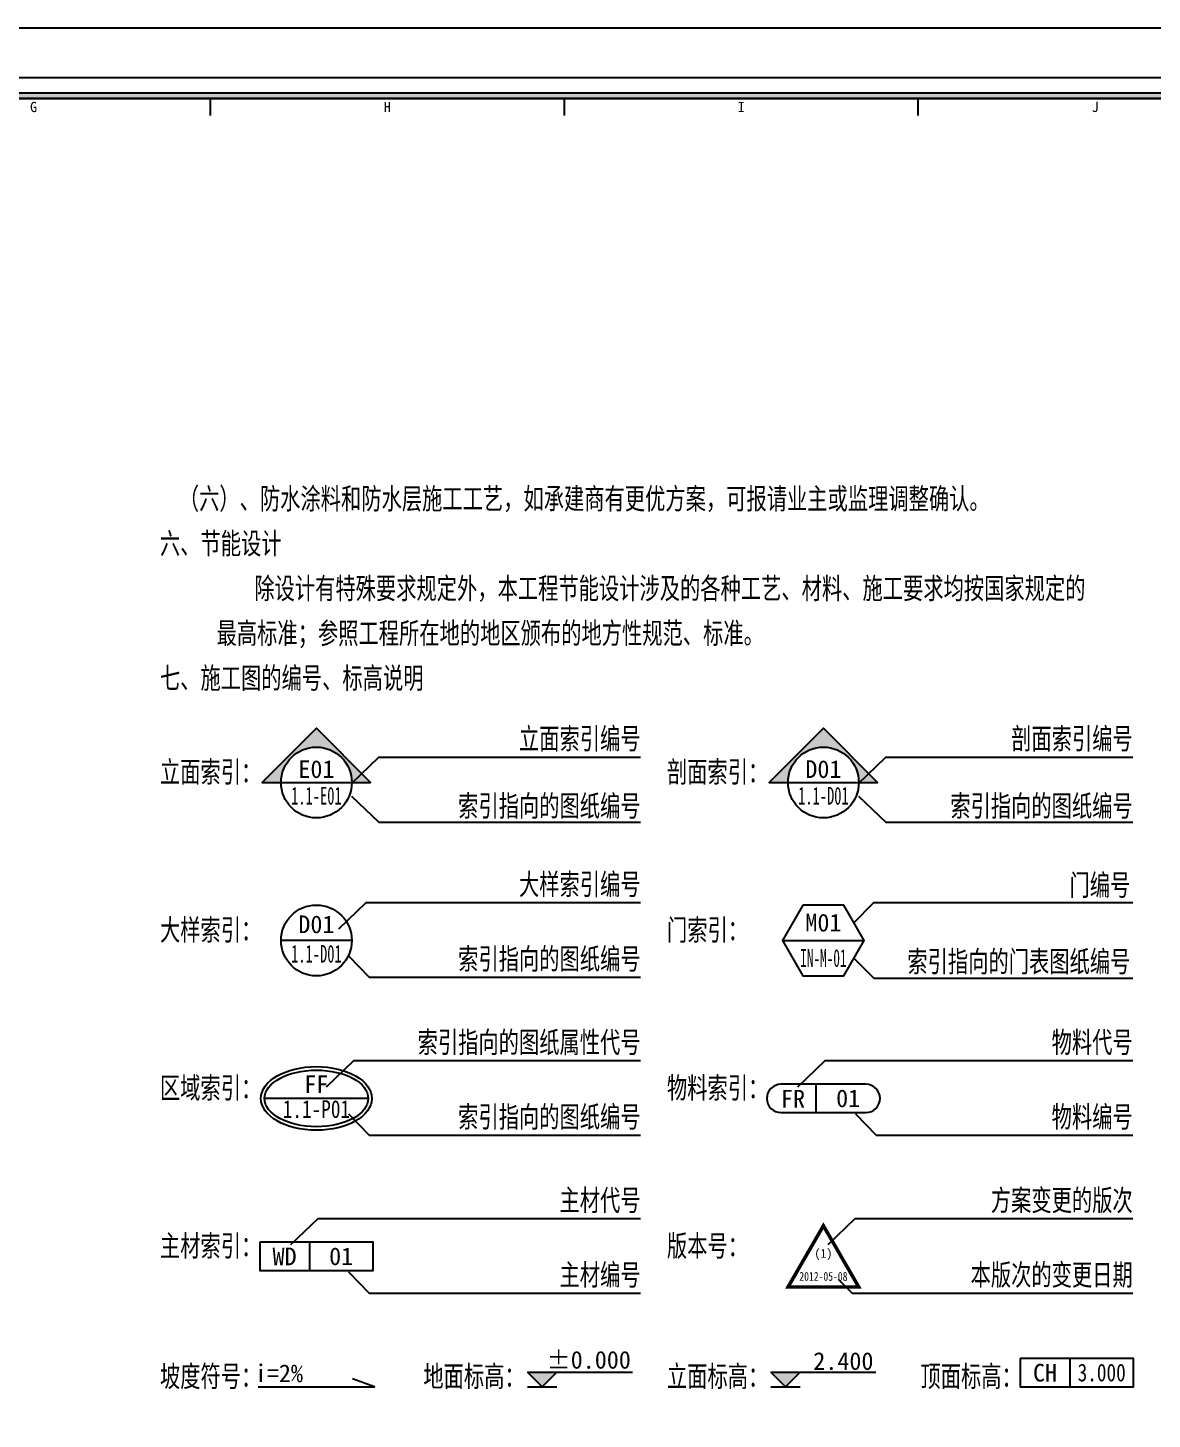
# Model space of a CAD drawing. Header units: millimetres. Extents: x -114775 to 228300, y -175499 to 108657.
# Drawn here: x -96360 to -88417, y -65135 to -55309 of the extents above; entities that cross this region are included whole.
import ezdxf
from ezdxf.enums import TextEntityAlignment as Align

# ---------------------------------------------------------------- set-up
doc = ezdxf.new("R2010")
doc.units = ezdxf.units.MM
doc.header["$LTSCALE"] = 1000
doc.layers.get('0').update_dxf_attribs({"linetype": 'CONTINUOUS'})
doc.layers.add('DEFPOINTS(视图框)', color=251, linetype='CONTINUOUS', plot=False)
doc.layers.add('W-图框', color=251, linetype='CONTINUOUS')
doc.layers.add('W-文字', color=35, linetype='CONTINUOUS')
doc.styles.add('A2图框$0$ZZ', font='simhei.ttf')
doc.styles.add('NAME-1', font='simhei.ttf')
doc.styles.add('WORD-1', font='', dxfattribs={"width": 0.7})
doc.styles.add('WORD-2', font='simhei.ttf')
doc.styles.add('WORD-3', font='')
doc.styles.get('WORD-1').set_extended_font_data('FangSong_GB2312')
doc.styles.get('WORD-3').set_extended_font_data('SimSun')

# ---------------------------------------------------------------- blocks, each defined once
blk = doc.blocks.new('物料索引')
at = {"color": 1}
blk.add_line((7, -2), (7, 2), dxfattribs=at)
at = {"color": 4}
for points in [[(14, 2), (2, 2)], [(2, -2), (14, -2)]]:
    blk.add_lwpolyline(points, dxfattribs=at)
for centre, start, end in [((2, 0), 90, 270), ((14, 0), 270, 90)]:
    blk.add_arc(centre, 2, start, end, dxfattribs=at)
at = {"color": 2, "ltscale": 20, "style": 'NAME-1'}
for tag, p in [('FR', (3.7, -0.04)), ('01', (11.5, 0))]:
    blk.add_attdef(tag, text='', height=2.5, dxfattribs=at).set_placement(p, align=Align.MIDDLE)
at = {"color": 35, "ltscale": 0.5, "style": 'WORD-1', "width": 0.7}
blk.add_attdef('多人沙发', (0, -6.36), '', height=2.5, dxfattribs=at)
blk = doc.blocks.new('区域索引')
at = {"color": 1}
blk.add_line((15.17, 0), (0.5, 0), dxfattribs=at)
at = {"color": 4}
blk.add_ellipse((7.83, 0), major_axis=(-7.83, 0), ratio=0.574468, dxfattribs=at)
at = {"color": 1}
blk.add_ellipse((7.83, 0), major_axis=(7.33, 0), ratio=0.545455, dxfattribs=at)
at = {"color": 2, "ltscale": 20, "style": 'NAME-1'}
blk.add_attdef('1', text='', height=2.5, dxfattribs=at).set_placement((7.83, 2), align=Align.MIDDLE)
at = {"color": 2, "ltscale": 20, "style": 'NAME-1', "width": 0.8}
blk.add_attdef('1F.1P.01', text='', height=2.5, dxfattribs=at).set_placement((7.83, -1.52), align=Align.MIDDLE)
blk = doc.blocks.new('顶面标高')
at = {"color": 1}
blk.add_line((7, 2), (7, -2), dxfattribs=at)
at = {"color": 4}
blk.add_lwpolyline([(0, 2), (0, -2), (16, -2), (16, 2)], close=True, dxfattribs=at)
at = {"color": 2, "ltscale": 20, "style": 'NAME-1'}
blk.add_attdef('CH', text='', height=2.5, dxfattribs=at).set_placement((3.5, 0), align=Align.MIDDLE)
at = {"color": 2, "ltscale": 20, "style": 'NAME-1', "width": 0.8}
blk.add_attdef('3.000', text='', height=2.5, dxfattribs=at).set_placement((11.5, 0), align=Align.MIDDLE)
blk = doc.blocks.new('立面标高11')
at = {"ltscale": 0.5}
h = blk.add_hatch(color=2, dxfattribs=at)
h.dxf.hatch_style = 1
h.paths.add_polyline_path([(2.08, 2.08), (-2.08, 2.08), (0, 0)])
at = {"color": 2}
for p, q in [((0, 0), (-2.08, 2.08)), ((-2.08, 2.08), (12.78, 2.08)), ((0, 0), (2.08, 2.08)), ((-2.08, 0), (2.08, 0))]:
    blk.add_line(p, q, dxfattribs=at)
at = {"color": 2, "ltscale": 20, "style": 'NAME-1'}
blk.add_attdef('2.400', text='', height=2.5, dxfattribs=at).set_placement((12.42, 2.39), align=Align.RIGHT)
blk = doc.blocks.new('地面标高')
at = {"ltscale": 0.5}
h = blk.add_hatch(color=2, dxfattribs=at)
h.dxf.hatch_style = 1
h.paths.add_polyline_path([(2.08, 2.08), (-2.08, 2.08), (0, 0)])
at = {"color": 2}
for p, q in [((0, 0), (-2.08, 2.08)), ((-2.08, 2.08), (12.78, 2.08)), ((0, 0), (2.08, 2.08)), ((-2.08, 0), (2.08, 0))]:
    blk.add_line(p, q, dxfattribs=at)
at = {"color": 2, "ltscale": 20, "style": 'NAME-1'}
blk.add_attdef('±0.000', text='', height=2.5, dxfattribs=at).set_placement((12.53, 2.57), align=Align.RIGHT)
blk = doc.blocks.new('*U108')
blk.add_hatch(color=1).paths.add_polyline_path([(0, 7.66), (-7.66, 0), (-5, 0, -1), (5, 0), (7.66, 0)])
at = {"color": 1}
blk.add_line((-5, 0), (5, 0), dxfattribs=at)
blk.add_lwpolyline([(5, 0), (7.66, 0), (0, 7.66), (-7.66, 0), (-5, 0)], dxfattribs=at)
at = {"color": 4}
blk.add_circle((0, 0), 5, dxfattribs=at)
at = {"color": 2, "style": 'NAME-1'}
blk.add_attdef('E1', text='', height=2.5, dxfattribs=at).set_placement((0, 1.87), align=Align.MIDDLE)
at = {"color": 2, "style": 'NAME-1', "width": 0.6}
blk.add_attdef('1.1-E01', text='', height=2.5, dxfattribs=at).set_placement((0, -3.12), align=Align.CENTER)
blk = doc.blocks.new('门表索引')
at = {"color": 1}
blk.add_line((0, 0), (11.55, 0), dxfattribs=at)
at = {"color": 4}
blk.add_lwpolyline([(2.89, 5), (0, 0), (2.89, -5), (8.66, -5), (11.55, 0), (8.66, 5)], close=True, dxfattribs=at)
at = {"color": 2, "ltscale": 20, "style": 'NAME-1', "width": 0.6}
for tag, p in [('DR1024', (5.77, 2.5)), ('DT-101', (5.77, -2.5))]:
    blk.add_attdef(tag, text='', height=2.5, dxfattribs=at).set_placement(p, align=Align.MIDDLE)
blk = doc.blocks.new('大样索引')
at = {"color": 1}
blk.add_line((10, 0), (0, 0), dxfattribs=at)
at = {"color": 4}
blk.add_circle((5, 0), 5, dxfattribs=at)
at = {"color": 2, "ltscale": 20, "style": 'NAME-1'}
blk.add_attdef('D01', text='', height=2.5, dxfattribs=at).set_placement((5, 2.26), align=Align.MIDDLE)
at = {"color": 2, "ltscale": 20, "style": 'NAME-1', "width": 0.6}
blk.add_attdef('D-1-01', text='', height=2.5, dxfattribs=at).set_placement((5, -1.9), align=Align.MIDDLE)
blk = doc.blocks.new('材料索引')
at = {"color": 1}
blk.add_line((7, 2), (7, -2), dxfattribs=at)
at = {"color": 4}
blk.add_lwpolyline([(0, 2), (0, -2), (16, -2), (16, 2)], close=True, dxfattribs=at)
at = {"color": 2, "ltscale": 20, "style": 'NAME-1'}
for tag, p in [('WD', (3.5, 0)), ('01', (11.5, 0))]:
    blk.add_attdef(tag, text='', height=2.5, dxfattribs=at).set_placement(p, align=Align.MIDDLE)
at = {"color": 35, "ltscale": 0.5, "style": 'WORD-1', "width": 0.7}
blk.add_attdef('木饰面', (0, -5.97), '', height=2.5, dxfattribs=at)
blk = doc.blocks.new('版本号')
at = {"color": 4, "const_width": 1}
blk.add_lwpolyline([(-10, 17.32), (0, 0), (-20, 0)], close=True, dxfattribs=at)
at = {"color": 2, "style": 'NAME-1'}
blk.add_attdef('(1)', text='', height=2.5, dxfattribs=at).set_placement((-10, 9.32), align=Align.MIDDLE)
at = {"color": 2, "style": 'NAME-1', "width": 0.8}
blk.add_attdef('2012-05-08', text='', height=2.5, dxfattribs=at).set_placement((-10, 3), align=Align.MIDDLE)
blk = doc.blocks.new('*U103')
at = {"color": 2}
blk.add_lwpolyline([(0, 0), (16.43, 0), (13.34, 1.11)], dxfattribs=at)
at = {"color": 2, "ltscale": 20, "style": 'NAME-1'}
blk.add_attdef('I=2%', text='', height=2.5, dxfattribs=at).set_placement((2.92, 1.97), align=Align.MIDDLE)
blk = doc.blocks.new('A2 图框')
at = {"layer": 'W-图框', "ltscale": 0.5}
h = blk.add_hatch(color=161, dxfattribs=at)
h.paths.add_polyline_path([(-562, 403), (-3, 403), (-3, 3), (-562, 3)], flags=16)
h.paths.add_polyline_path([(-562.8, 403.8), (-2.2, 403.8), (-2.2, 2.2), (-562.8, 2.2)])
at = {"layer": 'W-图框', "color": 7}
for p, q in [((-211.9, 400.6), (-211.9, 403)), ((-161.9, 400.6), (-161.9, 403)), ((-111.9, 400.6), (-111.9, 403))]:
    blk.add_line(p, q, dxfattribs=at)
at = {"layer": 'W-图框', "color": 251, "ltscale": 0.01}
for points in [[(-587, 413), (7, 413), (7, -7), (-587, -7)], [(-580, 406), (0, 406), (0, 0), (-580, 0)]]:
    blk.add_lwpolyline(points, close=True, dxfattribs=at)
at = {"layer": 'W-图框', "color": 161, "ltscale": 0.5}
for points in [[(-562.8, 403.8), (-2.2, 403.8), (-2.2, 2.2), (-562.8, 2.2)], [(-562, 403), (-3, 403), (-3, 3), (-562, 3)]]:
    blk.add_lwpolyline(points, close=True, dxfattribs=at)
at = {"layer": 'W-图框', "color": 161, "linetype": 'ByBlock'}
blk.add_lwpolyline([(-562, 403), (-562, 3), (-61, 3), (-61, 403)], close=True, dxfattribs=at)
at = {"layer": 'W-图框', "lineweight": 0, "ltscale": 150, "style": 'A2图框$0$ZZ'}
for s, p in [('G', (-236.9, 401.82)), ('H', (-186.9, 401.82)), ('I', (-136.9, 401.82)), ('J', (-86.9, 401.82))]:
    blk.add_text(s, height=1.45, dxfattribs=at).set_placement(p, align=Align.MIDDLE)
at = {"layer": 'W-图框', "color": 35, "lineweight": 0, "style": 'WORD-3', "width": 0.65}
blk.add_attdef('建设单位', text='', height=3, dxfattribs=at).set_placement((-32, 300.49), align=Align.MIDDLE)
at = {"layer": 'W-图框', "color": 35, "ltscale": 1000, "style": 'WORD-2'}
for tag, height, width, p in [('项目名称英文翻译', 3.5, 0.8, (-21.14, 246.28)), ('项目名称', 7, 0.7, (-41.38, 246.28)), ('项目名称', 7, 0.7, (-30.73, 246.28))]:
    blk.add_attdef(tag, text='', height=height, rotation=90, dxfattribs=dict(at, width=width)).set_placement(p, align=Align.MIDDLE)
at = {"layer": 'W-图框', "color": 35, "lineweight": 0, "style": 'WORD-2'}
for tag, p in [('2013.01.01', (-41.46, 176)), ('2013.03.01', (-13.42, 176)), ('2013.05.01', (-41.46, 169)), ('2013.06.01', (-13.42, 169)), ('2013.08.01', (-41.46, 162)), ('2013.09.01', (-13.42, 162)), ('2013.09.01', (-32, 113))]:
    blk.add_attdef(tag, text='', height=1.8, dxfattribs=at).set_placement(p, align=Align.MIDDLE)
at = {"layer": 'W-图框', "color": 35, "ltscale": 1000, "style": 'WORD-2', "width": 0.78}
blk.add_attdef('FS2011000', text='', height=3.5, dxfattribs=at).set_placement((-32, 11.45), align=Align.MIDDLE)

msp = doc.modelspace()

# ---------------------------------------------------------------- linework, layer by layer
at = {"layer": 'DEFPOINTS(视图框)', "ltscale": 0.01}
msp.add_lwpolyline([(-112576, -55808.6), (-87564.5, -55808.6), (-87564.5, -75808.6), (-112576, -75808.6)], close=True, dxfattribs=at)
at = {"layer": 'W-文字', "ltscale": 0.01}
for p, q in [((-93450.3, -60918.1), (-92031.1, -60918.1)), ((-89973.5, -60918.1), (-88554.2, -60918.1)), ((-91024, -61753.8), (-90455.2, -61753.8))]:
    msp.add_line(p, q, dxfattribs=at)
for points in [[(-94072.8, -60644.6), (-93880.7, -60460.4), (-92031.1, -60460.4)], [(-90491.1, -60644.6), (-90299, -60460.4), (-88554.2, -60460.4)], [(-94072.8, -60733.9), (-93880.7, -60918.1), (-92031.1, -60918.1)], [(-90491.1, -60733.9), (-90299, -60918.1), (-88554.2, -60918.1)], [(-94162.7, -61670.8), (-93970.6, -61486.6), (-92031.1, -61486.6)], [(-90526.3, -61630.6), (-90382.3, -61486.6), (-88554.2, -61486.6)], [(-94095.6, -61862.9), (-93947.5, -62013), (-92031.1, -62013)], [(-90526.3, -61877), (-90382.3, -62021), (-88554.2, -62021)], [(-94249.6, -62786.5), (-94057.5, -62602.3), (-92031.1, -62602.3)], [(-90919.7, -62786.5), (-90727.6, -62602.3), (-88554.2, -62602.3)], [(-94095.6, -62978.5), (-93947.5, -63128.7), (-92031.1, -63128.7)], [(-90513.9, -62978.5), (-90365.8, -63128.7), (-88554.2, -63128.7)], [(-94501.4, -63902.1), (-94309.3, -63717.9), (-92031.1, -63717.9)], [(-90706.4, -63902.1), (-90514.3, -63717.9), (-88554.2, -63717.9)], [(-94095.6, -64094.2), (-93947.5, -64244.3), (-92031.1, -64244.3)], [(-90634.3, -64146), (-90537.3, -64244.3), (-88554.2, -64244.3)]]:
    msp.add_lwpolyline(points, dxfattribs=at)

# ---------------------------------------------------------------- block references
for name, p, xscale, yscale, zscale, values in [('*U108', (-94321.3, -60638.2), 50, 50, 50, {'E1': 'E01', '1.1-E01': '1.1-E01'}), ('*U108', (-90739.6, -60638.2), 50, 50, 50, {'E1': 'D01', '1.1-E01': '1.1-D01'}), ('大样索引', (-94571.3, -61753.8), 50, 50, 50, {'D01': 'D01', 'D-1-01': '1.1-D01'}), ('区域索引', (-94713, -62869.5), 50, 50, 50, {'1': 'FF', '1F.1P.01': '1.1-P01'}), ('版本号', (-90489.6, -64201.6), 25, 25, 25, {'(1)': '(1)', '2012-05-08': '2012-05-08'}), ('地面标高', (-92726.2, -64906.3), 50, 50, 50, {'±0.000': '±0.000'}), ('*U103', (-94732.2, -64906.3), 50, 50, 50, {'I=2%': 'i=2%'}), ('立面标高11', (-91007.1, -64906.3), 50, 50, 50, {'2.400': '2.400'}), ('顶面标高', (-89348.7, -64806.3), 50, 50, 50, {'CH': 'CH', '3.000': '3.000'})]:
    msp.add_blockref(name, p, dxfattribs=dict(xscale=xscale, yscale=yscale, zscale=zscale)).add_auto_attribs(values)
ref = msp.add_blockref('门表索引', (-91028.3, -61753.8), dxfattribs=dict(xscale=50, yscale=50, zscale=50))
ref.add_attrib('DT-101', 'IN-M-01', dxfattribs={"color": 2, "ltscale": 20, "height": 125, "style": 'NAME-1', "width": 0.55}).set_placement((-90739.6, -61878.8), align=Align.MIDDLE)
ref.add_attrib('DR1024', 'M01', dxfattribs={"color": 2, "ltscale": 20, "height": 125, "style": 'NAME-1'}).set_placement((-90739.6, -61628.8), align=Align.MIDDLE)
ref = msp.add_blockref('物料索引', (-91139.6, -62869.5), dxfattribs=dict(xscale=50, yscale=50, zscale=50))
ref.add_attrib('FR', 'FR', dxfattribs={"color": 2, "ltscale": 20, "height": 125, "style": 'NAME-1'}).set_placement((-90954.4, -62871.5), align=Align.MIDDLE)
ref.add_attrib('01', '01', dxfattribs={"color": 2, "ltscale": 20, "height": 125, "style": 'NAME-1'}).set_placement((-90564.6, -62869.5), align=Align.MIDDLE)
ref = msp.add_blockref('材料索引', (-94721.3, -63985.1), dxfattribs=dict(xscale=50, yscale=50, zscale=50))
ref.add_attrib('WD', 'WD', dxfattribs={"color": 2, "ltscale": 20, "height": 125, "style": 'NAME-1'}).set_placement((-94546.3, -63985.1), align=Align.MIDDLE)
ref.add_attrib('01', '01', dxfattribs={"color": 2, "ltscale": 20, "height": 125, "style": 'NAME-1'}).set_placement((-94146.3, -63985.1), align=Align.MIDDLE)
at = {"layer": 'W-图框', "xscale": 50, "yscale": 50, "zscale": 50}
msp.add_blockref('A2 图框', (-84474.5, -75958.6), dxfattribs=at)

# ---------------------------------------------------------------- texts
at = {"layer": 'W-文字', "ltscale": 0.01, "style": 'WORD-2', "width": 0.7}
for s, p in [('（六）、防水涂料和防水层施工工艺，如承建商有更优方案，可报请业主或监理调整确认。', (-95293.4, -58708.4)), ('六、节能设计', (-95426.7, -59025.1)), ('除设计有特殊要求规定外，本工程节能设计涉及的各种工艺、材料、施工要求均按国家规定的', (-94760.1, -59341.7)), ('最高标准；参照工程所在地的地区颁布的地方性规范、标准。', (-95026.7, -59658.4)), ('七、施工图的编号、标高说明', (-95426.7, -59975.1)), ('立面索引：', (-95426.7, -60638.2)), ('剖面索引：', (-91845, -60638.2)), ('大样索引：', (-95426.7, -61753.8)), ('门索引：', (-91845, -61753.8)), ('区域索引：', (-95426.7, -62869.5)), ('物料索引：', (-91845, -62869.5)), ('主材索引：', (-95426.7, -63985.1)), ('版本号：', (-91845, -63985.1)), ('坡度符号：', (-95426.7, -64906.3)), ('地面标高：', (-93565.8, -64906.3)), ('立面标高：', (-91845, -64906.3)), ('顶面标高：', (-90054.2, -64906.3))]:
    msp.add_text(s, height=150, dxfattribs=at).set_placement(p)
for s, p in [('      立面索引编号', (-92031.1, -60403.1)), ('  剖面索引编号', (-88554.2, -60403.1)), ('索引指向的图纸编号', (-92031.1, -60878.3)), ('索引指向的图纸编号', (-88554.2, -60878.3)), ('大样索引编号', (-92031.1, -61431.8)), ('门编号', (-88571.1, -61437.1)), ('索引指向的图纸编号', (-92031.1, -61958.4)), ('索引指向的门表图纸编号', (-88571.1, -61977.3)), ('索引指向的图纸属性代号', (-92031.1, -62547.5)), ('物料代号', (-88554.2, -62547.5)), ('索引指向的图纸编号', (-92031.1, -63074.1)), ('物料编号', (-88554.2, -63074.1)), ('主材代号', (-92031.1, -63663.1)), ('方案变更的版次', (-88554.2, -63663.1)), ('主材编号', (-92031.1, -64189.7)), ('本版次的变更日期', (-88554.2, -64189.7))]:
    msp.add_text(s, height=150, dxfattribs=at).set_placement(p, align=Align.RIGHT)

doc.saveas('drawing.dxf')
